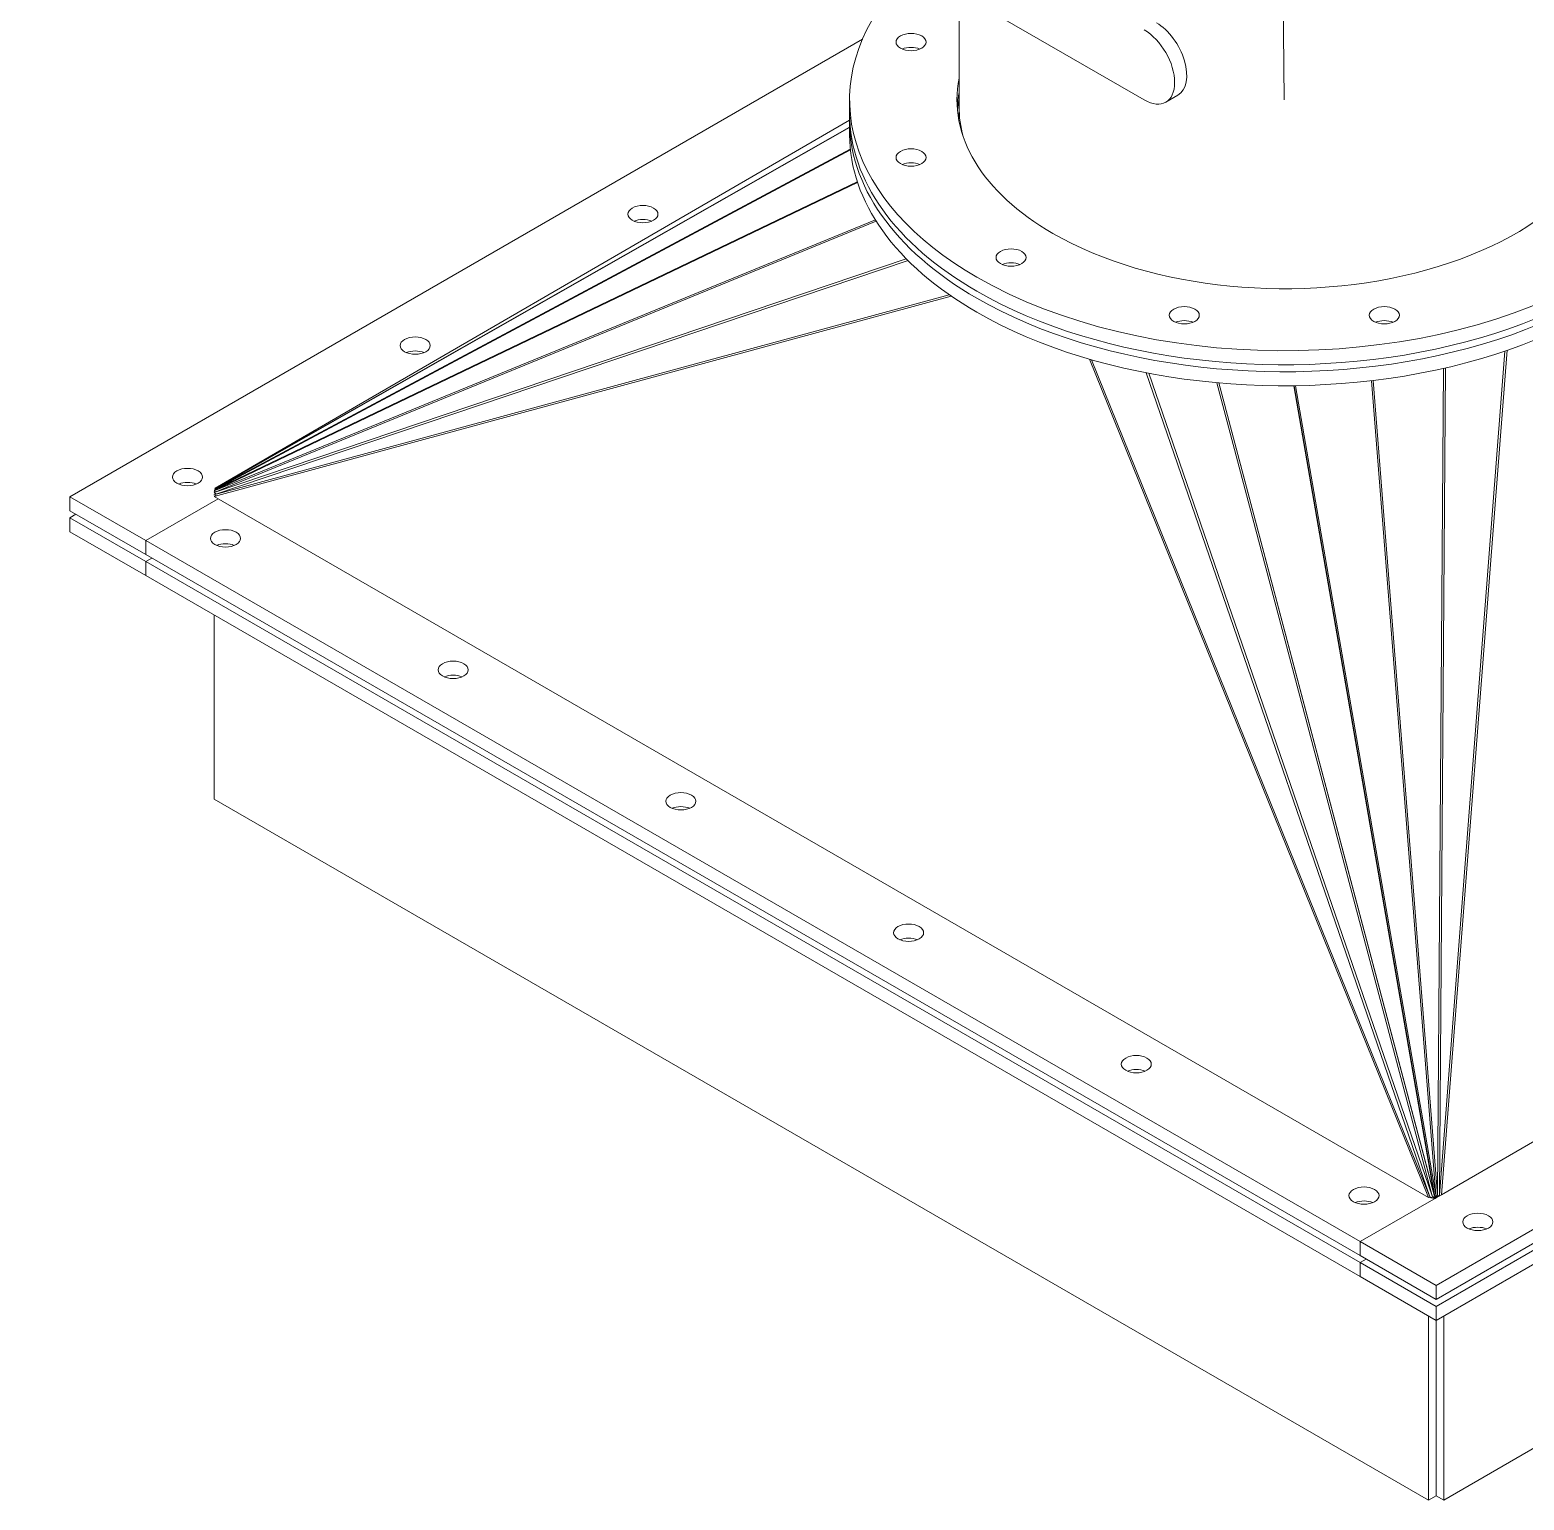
# Model space of a CAD drawing. Header units: inches. Extents: x -350577 to -266477, y -437959 to -377535.
# Drawn here: x -278342 to -277646, y -412373 to -411688 of the extents above; entities that cross this region are included whole.
import ezdxf

# ---------------------------------------------------------------- set-up
doc = ezdxf.new("R2010")
doc.units = ezdxf.units.IN
doc.header["$MEASUREMENT"] = 0
doc.linetypes.add('CENTER', pattern=[2, 1.25, -0.25, 0.25, -0.25])
doc.layers.add('CENTER       (itatec)', color=4, linetype='CENTER', lineweight=9)
doc.layers.add('ORGINAL (itatec)', color=3, linetype='Continuous', lineweight=9)

msp = doc.modelspace()

# ---------------------------------------------------------------- linework, layer by layer
at = {"layer": 'CENTER       (itatec)', "ltscale": 250}
msp.add_lwpolyline([(-277758.05, -411720.19), (-277770.29, -410753.27), (-279055.32, -405691.4)], dxfattribs=at)
at = {"layer": 'ORGINAL (itatec)', "extrusion": (-5.55112e-17, 0.816497, 0.57735)}
for p, q in [((-277823.27, -411720.29), (-277913.17, -411668.39)), ((-277909.55, -411723.46), (-277909.55, -411670.47)), ((-278323.74, -411905.13), (-277954.58, -411691.99)), ((-277960.55, -411720.19), (-277960.55, -411726.73)), ((-277813.27, -411721.28), (-277807.62, -411718.01)), ((-277960.55, -411733.11), (-278256.29, -411901.48)), ((-277960.55, -411729.65), (-278256.13, -411901.18)), ((-278256.13, -411901.18), (-277960.55, -411732.9)), ((-277960.55, -411729.99), (-277960.55, -411736.52)), ((-277908.65, -411734.08), (-277908.53, -411733.59)), ((-277907.79, -411736.79), (-277907.85, -411736.71)), ((-277907.65, -411737.29), (-277907.65, -411737.29)), ((-277960.2, -411743.44), (-278256.41, -411901.87)), ((-278256.29, -411901.48), (-277960.23, -411743.13)), ((-277956.85, -411758.79), (-278256.51, -411902.38)), ((-278256.41, -411901.87), (-277956.98, -411758.39)), ((-277948.21, -411776.72), (-278256.6, -411903.1)), ((-278256.51, -411902.38), (-277948.55, -411776.18)), ((-277933.28, -411795.12), (-278256.61, -411904.23)), ((-278256.6, -411903.1), (-277934.12, -411794.28)), ((-278256.61, -411904.23), (-277914.09, -411811.04)), ((-278256.55, -411905.06), (-277913.21, -411811.65)), ((-277655.32, -411837.27), (-277685.82, -412230.45)), ((-277654.25, -411836.91), (-277684.84, -412230.29)), ((-277848.79, -411841.04), (-277690.86, -412231.66)), ((-277690.21, -412231.24), (-277847.86, -411841.31)), ((-277683.9, -411845.32), (-277686.68, -412230.35)), ((-277685.82, -412230.45), (-277683.04, -411845.12)), ((-277822.46, -411847.37), (-277690.21, -412231.24)), ((-277689.11, -412230.74), (-277821.09, -411847.63)), ((-277789.49, -411852.02), (-277689.11, -412230.74)), ((-277687.83, -412232.01), (-277788.53, -411852.11)), ((-277687.83, -412232.01), (-277788.53, -411852.11)), ((-277688.22, -412230.48), (-277788.51, -411852.11)), ((-277753.59, -411853.41), (-277688.22, -412230.48)), ((-277753.46, -411853.41), (-277687.83, -412232.01)), ((-277753.46, -411853.41), (-277687.83, -412232.01)), ((-277687.45, -412230.36), (-277752.8, -411853.4)), ((-277717.49, -411851.07), (-277687.45, -412230.36)), ((-277686.68, -412230.35), (-277716.73, -411850.98)), ((-278238.33, -411890.85), (-278255.53, -411900.8)), ((-278256.03, -411902.87), (-278256.51, -411902.38)), ((-278256.14, -411902.21), (-278256.41, -411901.87)), ((-278256.12, -411901.72), (-278256.29, -411901.48)), ((-278256.04, -411901.34), (-278256.13, -411901.18)), ((-278255.52, -411900.83), (-278255.53, -411900.8)), ((-278323.74, -411905.13), (-278323.74, -411911.66)), ((-278288.38, -411925.54), (-278323.74, -411905.13)), ((-278288.38, -411925.54), (-278254.73, -411906.11)), ((-278254.73, -411906.11), (-278288.38, -411925.54)), ((-278255.32, -411904.72), (-278256.61, -411904.23)), ((-278255.56, -411903.88), (-278256.6, -411903.1)), ((-277690.86, -412231.66), (-278256.55, -411905.06)), ((-278288.38, -411932.07), (-278323.74, -411911.66)), ((-278323.74, -411914.93), (-278320.91, -411913.29)), ((-278323.74, -411914.93), (-278323.74, -411921.46)), ((-278288.38, -411935.34), (-278323.74, -411914.93)), ((-278288.38, -411941.87), (-278323.74, -411921.46)), ((-278288.38, -411925.54), (-278288.38, -411932.07)), ((-277722.7, -412252.14), (-278288.38, -411925.54)), ((-278288.38, -411925.54), (-278288.38, -411932.07)), ((-277722.7, -412258.67), (-278288.38, -411932.07)), ((-278288.38, -411935.34), (-278285.56, -411933.71)), ((-278285.56, -411933.71), (-278288.38, -411935.34)), ((-278288.38, -411935.34), (-278288.38, -411941.87)), ((-277722.7, -412261.94), (-278288.38, -411935.34)), ((-278288.38, -411935.34), (-278288.38, -411941.87)), ((-277722.7, -412268.47), (-278288.38, -411941.87)), ((-278256.56, -411960.24), (-278256.56, -412045.98)), ((-277684.84, -412230.29), (-277260.58, -411985.34)), ((-277192.37, -411986.78), (-277687.34, -412272.55)), ((-277192.37, -411993.31), (-277687.34, -412279.09)), ((-277192.37, -411996.58), (-277687.34, -412282.35)), ((-277192.37, -412003.11), (-277687.34, -412288.88)), ((-277690.88, -412372.57), (-278256.56, -412045.98)), ((-277259.54, -412127.63), (-277683.81, -412372.57)), ((-277687.34, -412231.73), (-277722.7, -412252.14)), ((-277722.7, -412252.14), (-277687.34, -412231.73)), ((-277687.83, -412232.01), (-277690.86, -412231.66)), ((-277687.83, -412232.01), (-277690.21, -412231.24)), ((-277687.83, -412232.01), (-277689.11, -412230.74)), ((-277687.83, -412232.01), (-277688.22, -412230.48)), ((-277687.83, -412232.01), (-277686.68, -412230.35)), ((-277687.83, -412232.01), (-277687.45, -412230.36)), ((-277687.83, -412232.01), (-277685.82, -412230.45)), ((-277687.42, -412231.69), (-277687.34, -412231.73)), ((-277687.34, -412231.73), (-277684.84, -412230.29)), ((-277687.34, -412231.73), (-277687.34, -412231.62)), ((-277687.34, -412231.73), (-277687.34, -412231.73)), ((-277722.7, -412252.14), (-277722.7, -412258.67)), ((-277722.7, -412252.14), (-277722.7, -412258.67)), ((-277687.34, -412272.55), (-277722.7, -412252.14)), ((-277687.34, -412279.09), (-277722.7, -412258.67)), ((-277719.87, -412260.31), (-277722.7, -412261.94)), ((-277722.7, -412261.94), (-277719.87, -412260.31)), ((-277722.7, -412261.94), (-277722.7, -412268.47)), ((-277722.7, -412261.94), (-277722.7, -412268.47)), ((-277687.34, -412282.35), (-277722.7, -412261.94)), ((-277687.34, -412288.88), (-277722.7, -412268.47)), ((-277687.34, -412272.55), (-277687.34, -412279.09)), ((-277687.34, -412282.35), (-277687.34, -412288.88)), ((-277690.88, -412286.84), (-277690.88, -412372.57)), ((-277687.34, -412288.88), (-277687.34, -412370.53)), ((-277687.34, -412288.88), (-277687.34, -412370.53)), ((-277683.81, -412286.84), (-277683.81, -412372.57)), ((-277687.34, -412370.53), (-277690.88, -412372.57)), ((-277683.81, -412372.57), (-277687.34, -412370.53))]:
    msp.add_line(p, q, dxfattribs=at)
at = {"layer": 'ORGINAL (itatec)', "extrusion": (-2.02584e-17, 1.33093e-33, -1)}
msp.add_ellipse((-277758.05, -411720.19), major_axis=(202.5, 0), ratio=0.57735, start_param=-0.72553, end_param=2.356194, dxfattribs=at)
at = {"layer": 'ORGINAL (itatec)', "extrusion": (-6.16298e-33, 5.55112e-17, -1)}
msp.add_ellipse((-277758.05, -411720.19), major_axis=(-202.5, 0), ratio=0.57735, start_param=-0.785398, end_param=0.439536, dxfattribs=at)
at = {"layer": 'ORGINAL (itatec)', "extrusion": (6.09555e-17, 2.27489e-16, -1)}
msp.add_ellipse((-277817.62, -411700.69), major_axis=(10, -17.32), ratio=0.57735, start_param=-2.356194, end_param=0, dxfattribs=at)
at = {"layer": 'ORGINAL (itatec)'}
for centre, major_axis, start_param, end_param in [((-277931.92, -411693.3), (7, 0), -5.497787, 0.785398), ((-277823.27, -411703.96), (10, -17.32), -0.785398, 2.356194), ((-277758.05, -411720.19), (-152.5, 0), -0.114582, 0.785398), ((-277758.05, -411720.19), (152.5, 0), -2.356194, 0.114582), ((-277758.05, -411726.73), (-152.5, 0), -0.114582, -0.037103), ((-277758.05, -411729.99), (-152.5, 0), -0.114582, -0.05567), ((-277758.05, -411736.52), (-152.5, 0), -0.118515, -0.092869), ((-277758.05, -411723.46), (-151.5, 0), 0, 0.159364), ((-277931.92, -411747.09), (7, 0), -5.497787, 0.785398), ((-278056.81, -411780), (-7, 0), -2.200636, -0.940957), ((-277885.33, -411793.68), (7, 0), -5.497787, 0.785398), ((-277804.64, -411820.58), (7, 0), -5.497787, 0.785398), ((-277711.47, -411820.58), (7, 0), -5.497787, 0.785398), ((-278162.87, -411841.24), (-7, 0), -2.200636, -0.940957), ((-278268.94, -411902.48), (-7, 0), -2.200636, -0.940957), ((-278251.26, -411931.05), (-7, 0), -2.200636, -0.940957), ((-278145.2, -411992.29), (-7, 0), -2.200636, -0.940957), ((-278039.13, -412053.53), (-7, 0), -2.200636, -0.940957), ((-277933.06, -412114.77), (-7, 0), -2.200636, -0.940957), ((-277827, -412176), (-7, 0), -2.200636, -0.940957), ((-277720.93, -412237.24), (-7, 0), -2.200636, -0.940957), ((-277667.9, -412249.49), (-7, 0), -2.200636, -0.940957)]:
    msp.add_ellipse(centre, major_axis=major_axis, ratio=0.57735, start_param=start_param, end_param=end_param, dxfattribs=at)
at = {"layer": 'ORGINAL (itatec)', "extrusion": (5.05845e-17, -1.11022e-16, -1)}
for centre in [(-277931.92, -411699.83), (-277711.47, -411827.11)]:
    msp.add_ellipse(centre, major_axis=(7, 0), ratio=0.57735, start_param=-2.200636, end_param=-0.940957, dxfattribs=at)
at = {"layer": 'ORGINAL (itatec)', "extrusion": (-7.05056e-17, -3.05926e-32, -1)}
msp.add_ellipse((-277758.05, -411729.99), major_axis=(-202.5, 0), ratio=0.57735, start_param=-0.785398, end_param=0.013968, dxfattribs=at)
at = {"layer": 'ORGINAL (itatec)', "extrusion": (0, 0, -1)}
for centre in [(-277758.05, -411726.73), (-277758.05, -411736.52)]:
    msp.add_ellipse(centre, major_axis=(-202.5, 0), ratio=0.57735, start_param=-0.785398, end_param=0, dxfattribs=at)
at = {"layer": 'ORGINAL (itatec)', "extrusion": (-5.20845e-18, 5.55112e-17, -1)}
for centre in [(-277758.05, -411726.73), (-277758.05, -411736.52)]:
    msp.add_ellipse(centre, major_axis=(202.5, 0), ratio=0.57735, start_param=0, end_param=2.356194, dxfattribs=at)
at = {"layer": 'ORGINAL (itatec)', "extrusion": (7.83018e-17, -1.66533e-16, -1)}
msp.add_ellipse((-277758.05, -411729.99), major_axis=(202.5, 0), ratio=0.57735, start_param=-0.013968, end_param=2.356194, dxfattribs=at)
at = {"layer": 'ORGINAL (itatec)', "extrusion": (6.83291e-17, -1.21877e-29, -1)}
for centre in [(-277931.92, -411753.62), (-277885.33, -411800.21), (-277804.64, -411827.11)]:
    msp.add_ellipse(centre, major_axis=(7, 0), ratio=0.57735, start_param=-2.200636, end_param=-0.940957, dxfattribs=at)
at = {"layer": 'ORGINAL (itatec)', "extrusion": (4.93038e-32, -4.44089e-16, -1)}
for centre in [(-278056.81, -411773.47), (-278162.87, -411834.71), (-278268.94, -411895.94), (-278251.26, -411924.52), (-278145.2, -411985.76), (-278039.13, -412047), (-277933.06, -412108.23), (-277827, -412169.47), (-277720.93, -412230.71), (-277667.9, -412242.96)]:
    msp.add_ellipse(centre, major_axis=(-7, 0), ratio=0.57735, start_param=-3.926991, end_param=2.356194, dxfattribs=at)

doc.saveas('drawing.dxf')
